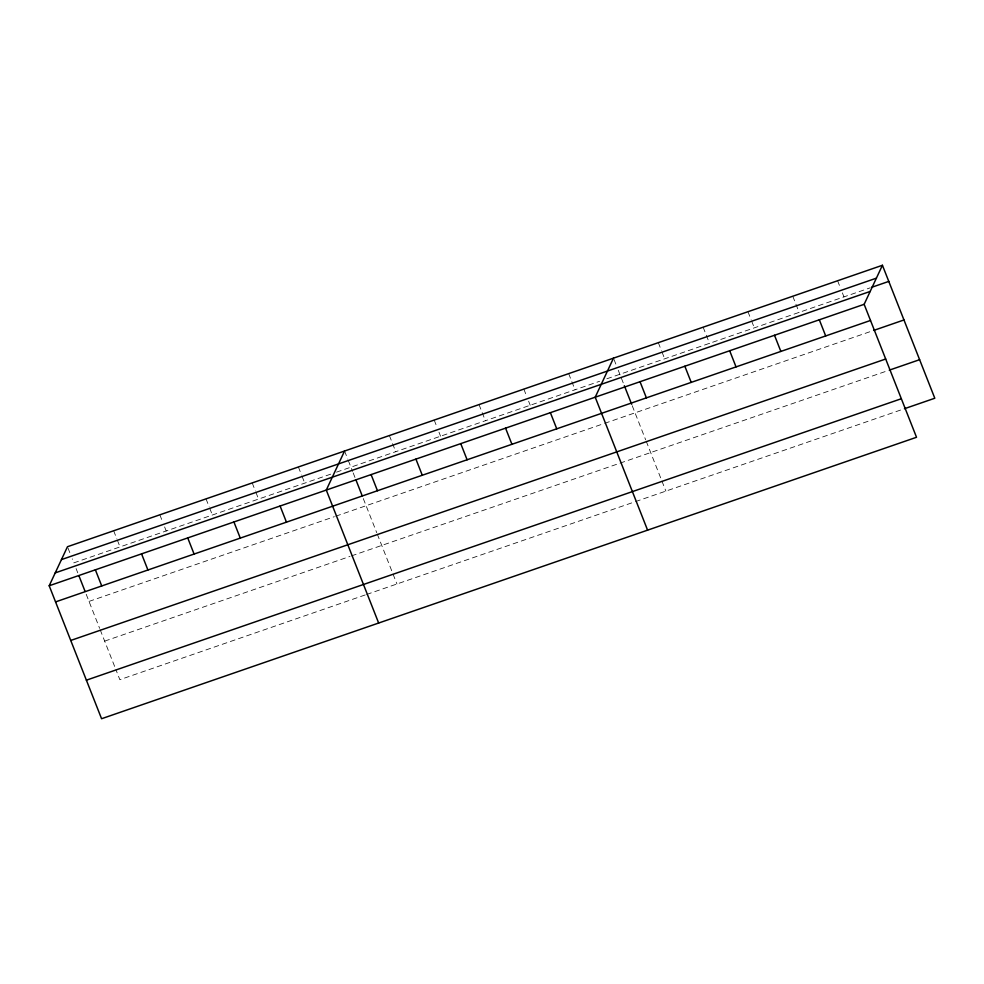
<?xml version="1.0" encoding="UTF-8"?>
<svg xmlns="http://www.w3.org/2000/svg" width="984" height="984" viewBox="0 0 984 984"><rect width="100%" height="100%" fill="white"/><g stroke="black" fill="none" stroke-linecap="round" stroke-linejoin="round"><path stroke-width="0.74" stroke-dasharray="4.92 3.69" d="M330.71 474.153L73.837 562.86L72.25 558.826M336.491 472.148L599.613 381.288M606.833 378.791L869.991 287.906M89.027 601.409L334.351 516.686M335.802 516.182L603.229 423.833M604.668 423.329L872.156 330.956M104.673 641.125L349.997 556.403M351.448 555.899L887.802 370.673M365.187 594.951L119.851 679.686L115.915 669.686M366.626 594.459L634.053 502.098M635.504 501.594L902.992 409.221M837.605 280.76L840.25 287.476M842.378 292.863L843.964 296.897M792.784 296.233L799.143 312.371M747.963 311.719L751.136 319.788M751.665 321.128L754.322 327.856M703.142 327.192L705.786 333.92M706.315 335.261L709.501 343.33M658.321 342.678L661.494 350.747M662.023 352.087L664.68 358.816M614.028 359.492L616.144 364.879M618.26 370.255L623.794 384.289M632.22 405.703L645.652 439.799M646.217 441.213L661.371 479.688M661.937 481.114L665.873 491.114M568.678 373.637L575.025 389.775M523.845 389.111L526.501 395.839M528.617 401.214L530.204 405.248M479.023 404.596L485.383 420.734M434.202 420.07L436.859 426.798M438.975 432.173L440.561 436.207M389.381 435.555L392.038 442.271M392.567 443.624L395.74 451.693M344.56 451.029L347.746 459.097M348.274 460.451L352.604 471.447M353.17 472.886L355.421 478.593M363.293 498.581L376.724 532.676M377.278 534.091L396.933 583.992M298.386 466.982L301.559 475.051M302.088 476.391L304.745 483.119M252.199 482.923L255.385 490.991M255.914 492.344L258.558 499.072M206.025 498.876L209.198 506.944M209.727 508.285L212.384 515.013M159.838 514.829L162.495 521.545M164.611 526.932L166.198 530.966M113.664 530.77L116.838 538.838M117.367 540.191L120.023 546.907M68.007 548.063L70.135 553.451M76.088 568.567L77.773 572.86M86.211 594.274L99.642 628.358M100.196 629.785L115.349 668.259"/><path stroke-width="1.48" d="M882.427 265.274L864.149 304.314L916.522 437.277L101.573 718.726L49.2 585.763L67.478 546.723L882.427 265.274L934.8 398.237L904.431 408.717M344.56 451.029L326.282 490.069L378.656 623.032M613.499 358.151L595.209 397.192L647.583 530.155M61.451 559.601L876.4 278.164M871.43 287.402L888.786 281.412M55.227 572.885L870.176 291.436M49.2 585.763L864.149 304.314M55.559 601.9L870.508 320.464M873.607 330.452L903.964 319.96M70.737 640.461L885.686 359.012M889.253 370.168L919.609 359.689M86.383 680.178L901.332 398.729M819.328 319.8L825.687 335.938M774.506 335.273L780.853 351.423M729.685 350.759L736.032 366.897M684.852 366.233L691.211 382.382M640.031 381.718L646.39 397.856M624.348 385.716L631.666 404.276M550.388 412.677L556.747 428.815M505.567 428.151L511.926 444.301M460.746 443.636L467.105 459.774M415.924 459.11L422.284 475.26M371.103 474.596L377.462 490.733M355.987 480.02L362.173 495.727M280.096 506.022L286.455 522.16M233.921 521.975L240.28 538.113M187.735 537.916L194.094 554.053M141.561 553.869L147.92 570.007M95.374 569.822L101.733 585.96M78.904 575.714L85.091 591.421"/></g></svg>
